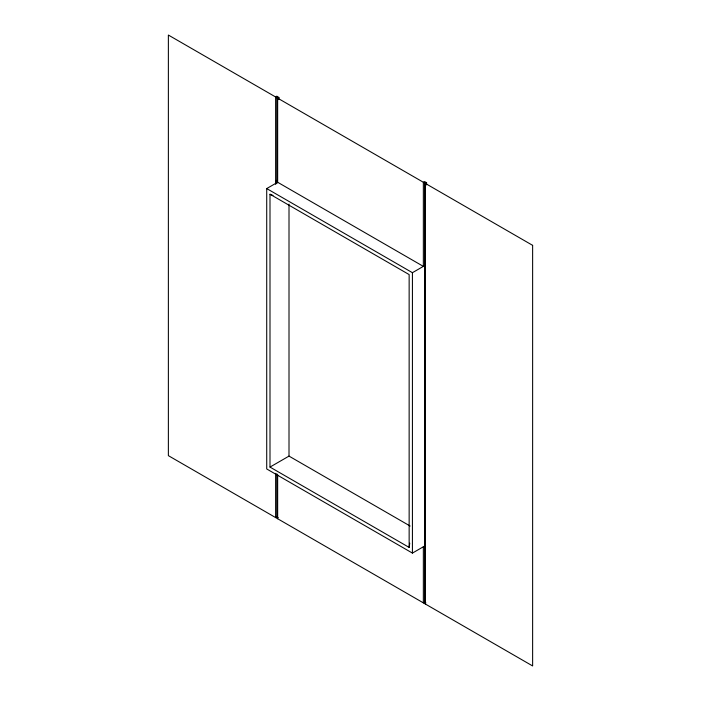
<?xml version="1.0" encoding="UTF-8"?>
<svg xmlns="http://www.w3.org/2000/svg" width="701" height="701" viewBox="0 0 701 701"><rect width="100%" height="100%" fill="white"/><g stroke="black" fill="none" stroke-linecap="round" stroke-linejoin="round"><path stroke-width="1.05" d="M272.996 195.456L269.999 194.238L269.999 467.076L409.147 547.42L409.743 543.144M278.867 99.621L278.867 97.439L276.834 96.265L275.624 96.966L275.624 184.363M278.867 97.439L277.649 98.14L277.649 182.26L423.351 266.38L423.351 182.26L424.561 181.559L426.594 182.733L426.594 184.915M275.624 181.086L276.834 180.385M424.561 546.079L412.425 553.089L266.722 468.969L266.722 188.569L277.649 182.26M426.594 182.733L425.376 183.434L425.376 604.034M266.722 188.569L412.425 272.689L424.561 265.679M269.999 467.076L289.005 456.106L410.103 526.022M278.192 517.653L276.834 516.865L275.624 517.566L275.624 473.35M425.919 602.939L424.561 602.159L423.351 602.86L423.351 546.78M269.999 194.238L409.147 274.582L409.147 547.42M424.561 182.654L424.561 602.159M412.425 272.689L412.425 553.089M289.005 204.105L289.005 456.106M277.649 474.524L277.649 518.74M276.834 96.265L276.834 183.662M276.834 473.727L276.834 516.865M532.629 245.35L168.371 35.05L168.371 455.65L532.629 665.95L532.629 245.35"/></g></svg>
